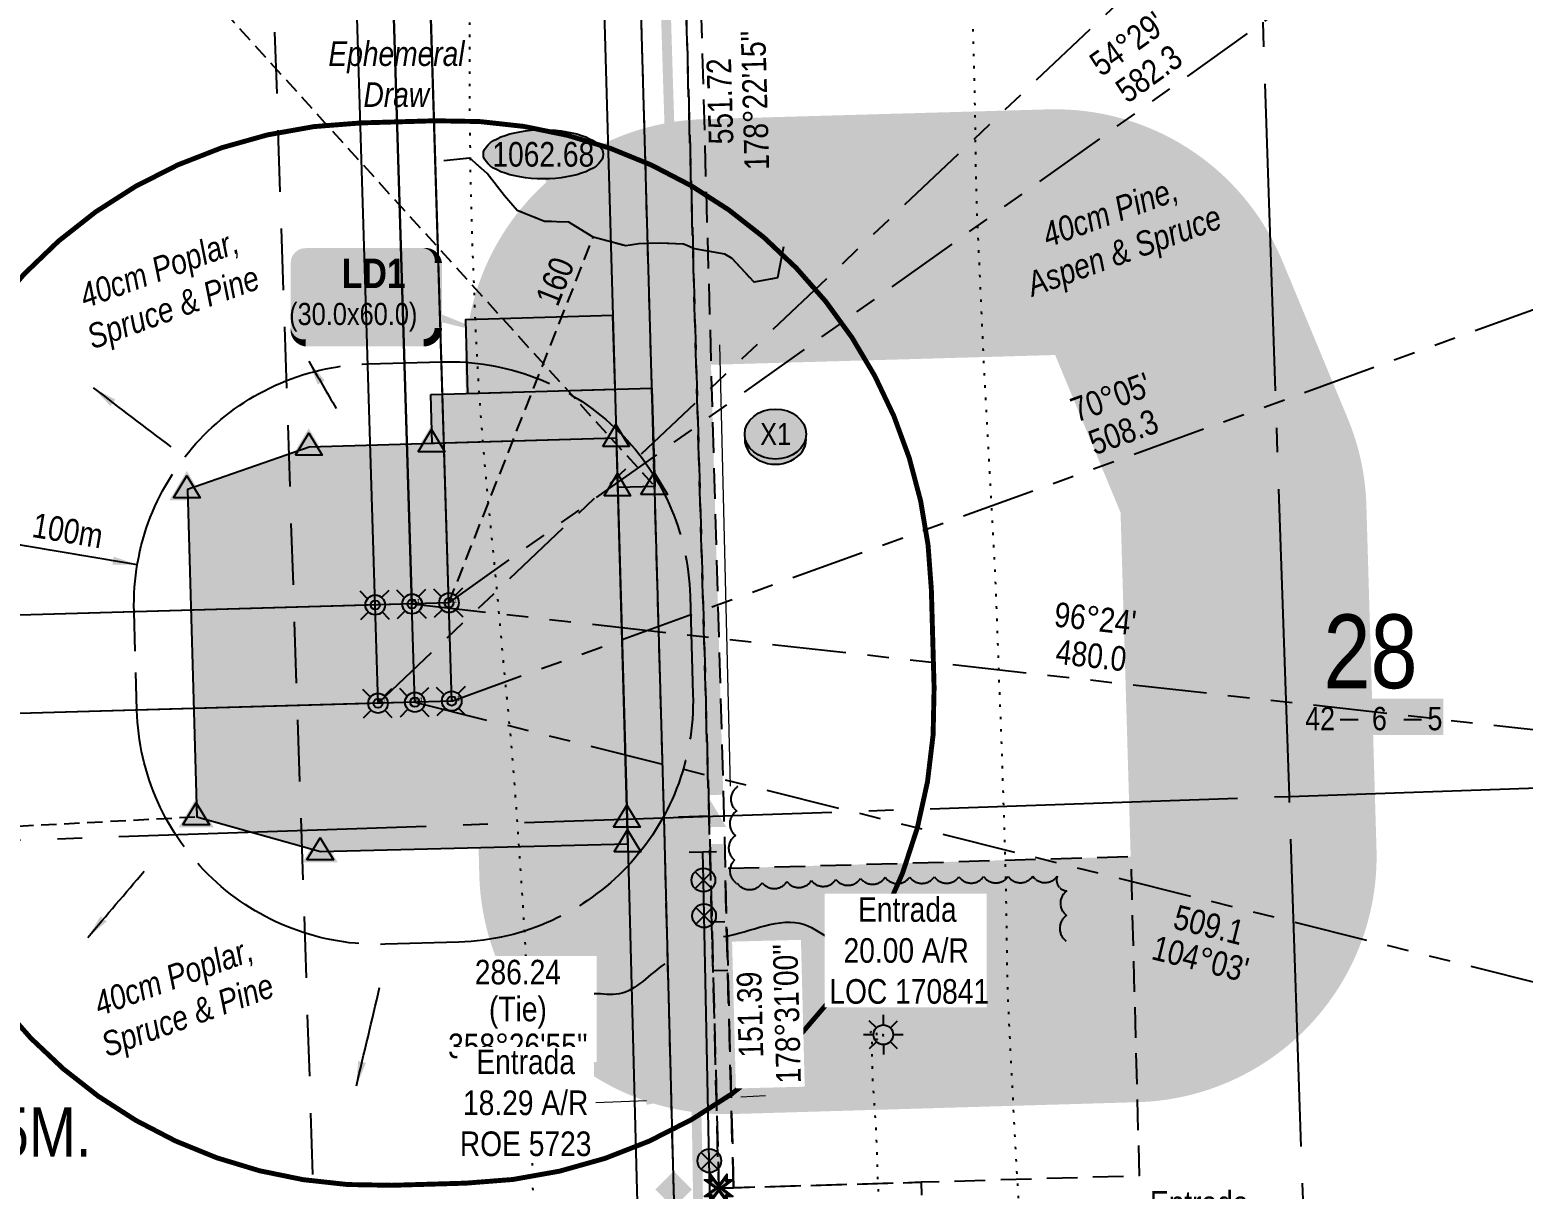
# Model space of a CAD drawing. Extents: x 634445 to 652632, y 5817173 to 5838663.
# Drawn here: x 647962 to 648569, y 5835072 to 5835544 of the extents above; entities that cross this region are included whole.
import ezdxf
from ezdxf.enums import TextEntityAlignment as Align

# ---------------------------------------------------------------- set-up
doc = ezdxf.new("R2010")
doc.units = 0
doc.header["$LTSCALE"] = 5
doc.header["$PDSIZE"] = 0.5
for name, pattern in [('0', [1, 1, 0]), ('foc-ACCESSROAD', [3.75, 2.5, -1.25]), ('foc-BUFFER', [16.75, 15, -1.75]), ('foc-DOT', [1, 0.2, -0.8]), ('foc-DRILLPATH', [14.75, 6, -1.75, 1.75, -1.75, 1.75, -1.75]), ('foc-FLOWLINE', [3.75, 2.5, -1.25]), ('foc-LSD', [8, 5, -3]), ('foc-QUARTERLINE', [33, 25, -3, 2, -3]), ('foc-TIELINE', [1.875, 1.25, -0.625]), ('foc-TOPO-ephemeral', [6.25, 3.125, -0.625, 0.625, -0.625, 0.625, -0.625]), ('POWERLINE5', [7.8, 2.4, -0.6, 0.6, -0.6, 0.6, -0.6, 2.4])]:
    doc.linetypes.add(name, pattern=pattern)
doc.layers.get('Defpoints').update_dxf_attribs({"color": 9})
for name, color, linetype in [('10', 1, 'Continuous'), ('9', 3, 'Continuous'), ('AS-DRILL', 8, 'foc-DOT'), ('AS-POWER', 104, 'foc-POWER'), ('AS-POWER-EXISTING', 72, 'POWERLINE5'), ('AS-POWER-EXISTING-ANC', 72, 'Continuous'), ('AS-ROADS', 254, 'Continuous'), ('AS-SYMBOL', 7, 'Continuous'), ('AS-UNDERLAY-H', 141, 'Continuous'), ('AUX-BUFFER', 7, 'foc-BUFFER'), ('C-RW', 13, 'Continuous'), ('C-SYMBOL', 7, 'Continuous'), ('F-AR', 190, 'foc-ACCESSROAD'), ('F-EZE', 190, 'foc-FLOWLINE'), ('F-WS', 190, 'foc-ACCESSROAD'), ('F-WS-S', 8, 'Continuous'), ('L-BD', 7, 'Continuous'), ('L-MON', 1, 'Continuous'), ('L-SECLBL', 7, 'Continuous'), ('L-SECQ', 8, 'foc-QUARTERLINE'), ('L-SECTION-LSD', 7, 'foc-LSD'), ('L-TIE', 7, 'foc-TIELINE'), ('P-BUFFER-H 30m', 51, 'Continuous'), ('P-CROSSINGS', 250, 'Continuous'), ('P-ELEVATION', 7, 'Continuous'), ('P-PDRILLPATH', 12, 'foc-DRILLPATH'), ('P-PROPOSED', 10, 'Continuous'), ('P-PROPOSED-H', 21, 'Continuous'), ('P-TEMP-BLOCKS', 250, 'Continuous'), ('P-TEMP-H', 41, 'Continuous'), ('P-TEMP_LOG DECK', 46, 'Continuous'), ('T-BUSH', 110, '0'), ('T-BUSH-T', 110, 'Continuous'), ('T-DRAW', 143, 'foc-TOPO-ephemeral'), ('T-SLOPE', 48, 'Continuous'), ('T-TIE', 201, 'foc-TIELINE'), ('T-WATER-T', 170, 'Continuous')]:
    doc.layers.add(name, color=color, linetype=linetype)
for name, color, linetype, lineweight in [('C-RW-T', 13, 'Continuous', 9), ('F-AR-T', 190, 'Continuous', 9), ('F-WS-T', 190, 'Continuous', 9), ('T-TIE-T', 201, 'Continuous', 18)]:
    doc.layers.add(name, color=color, linetype=linetype, lineweight=lineweight)
doc.layers.add('P-DRILL-OFFSET', color=7, linetype='Continuous', true_color=0xcccccc, plot=False)
doc.layers.add('Z-DRILL-POINT', color=7, linetype='Continuous', true_color=0x7575ff, plot=False)
doc.styles.add('175L', font='ARIALN.TTF', dxfattribs={"height": 20})
doc.styles.add('80', font='ARIALN.TTF', dxfattribs={"height": 10})
doc.styles.add('80CG', font='ARIALN.TTF', dxfattribs={"height": 10})
doc.styles.add('80L', font='ARIALN.TTF', dxfattribs={"height": 10})
doc.styles.add('80LS', font='ARIALNI.TTF', dxfattribs={"height": 10})
doc.styles.add('BOLD', font='ARIALNB.TTF')
doc.styles.add('Crossing', font='ARIALN.TTF', dxfattribs={"height": 10})
doc.styles.add('foc-LtypeFont', font='ARIALN.TTF', dxfattribs={"height": 7.35})
doc.styles.add('SIMPLEX', font='ARIALN.TTF')
doc.linetypes.add('foc-POWER', pattern='A,6,-1,["P",foc-LtypeFont,S=0.2,R=0,X=-0.625,Y=-0.75],-1.24,4', length=12.24)
doc.linetypes.add('foc-TOPO-flowdirection-NOLINE', pattern='A,0,[">",foc-LtypeFont,S=0.3,R=0,X=0,Y=-0.945],-20,[">",foc-LtypeFont,S=0.3,R=0,X=0,Y=-0.945],0', length=20)
doc.dimstyles.new('CG2011', dxfattribs={"dimscale": 5, "dimtxt": 9, "dimasz": 2, "dimexe": 0.2, "dimexo": 0.0625, "dimgap": 0.5, "dimtad": 0, "dimtih": 1, "dimtoh": 1, "dimzin": 0, "dimdsep": 46, "dimtxsty": '80CG', "dimcen": 0.1, "dimse1": 1, "dimse2": 1, "dimclrd": 256, "dimclrt": 256, "dimaunit": 1, "dimadec": 4, "dimazin": 0, "dimtfac": 0.06, "dimtofl": 0, "dimtmove": 0, "dimatfit": 1, "dimfxl": 0.2, "dimtolj": 1, "dimtzin": 0, "dimlwd": -1, "dimarcsym": 0})
doc.dimstyles.new('Compass 5 000', dxfattribs={"dimscale": 5, "dimtxt": 9, "dimasz": 2, "dimexe": 0.2, "dimexo": 0.0625, "dimgap": 0.5, "dimtad": 0, "dimtih": 1, "dimtoh": 1, "dimzin": 0, "dimdsep": 46, "dimtxsty": '80CG', "dimcen": 0.1, "dimse1": 1, "dimse2": 1, "dimclrd": 256, "dimclrt": 256, "dimaunit": 1, "dimadec": 4, "dimazin": 0, "dimtfac": 0.06, "dimtofl": 0, "dimtmove": 0, "dimatfit": 1, "dimfxl": 0.2, "dimtolj": 1, "dimtzin": 0, "dimlwd": -1, "dimarcsym": 0})

# ---------------------------------------------------------------- blocks, each defined once
blk = doc.blocks.new('POWERPOLE')
h = blk.add_hatch(color=255)
edge = h.paths.add_edge_path()
edge.add_arc((0, 0), 0.96, 0, 360)
at = {"linetype": 'Continuous'}
for p, q in [((0.68, -0.68), (-0.68, 0.68)), ((-0.68, -0.68), (0.68, 0.68))]:
    blk.add_line(p, q, dxfattribs=at)
blk.add_circle((0, 0), 0.96, dxfattribs=at)
blk = doc.blocks.new('*U418')
at = {"color": 210}
blk.add_line((1.1, 0.02), (-1.1, -0.02), dxfattribs=at)
at = {"layer": 'AS-SYMBOL', "color": 210, "flags": 128}
blk.add_lwpolyline([(0.05, -2.27), (0, 0)], dxfattribs=at)
blk = doc.blocks.new('L-SECLBL')
at = {"layer": '9', "color": 7}
for p, q in [((-5.08, -27.83), (-12.29, -27.83)), ((20.7, -27.83), (13.5, -27.83))]:
    blk.add_line(p, q, dxfattribs=at)
at = {"layer": '10', "color": 2, "style": 'SIMPLEX'}
blk.add_attdef('SEC', text='', height=30, dxfattribs=at).set_placement((0, 0), align=Align.MIDDLE)
at = {"layer": '10', "color": 5, "style": '80L'}
blk.add_attdef('TWP', text='', height=9.5, dxfattribs=at).set_placement((-14.43, -27.37), align=Align.MIDDLE_RIGHT)
blk.add_attdef('RGE', text='', height=9.5, dxfattribs=at).set_placement((3.62, -27.37), align=Align.MIDDLE_CENTER)
blk.add_attdef('MER', text='', height=9.5, dxfattribs=at).set_placement((23.17, -27.37), align=Align.MIDDLE_LEFT)
blk = doc.blocks.new('*D409')
at = {"layer": 'Defpoints', "color": 0, "transparency": 16777216}
for p in [(648222.38, 5835108.8), (648223.06, 5835093.07), (648241.5, 5835093.87)]:
    blk.add_point(p, dxfattribs=at)
at = {"layer": 'F-AR-T', "transparency": 16777216}
for p, q in [((648250.81, 5835110.03), (648260.8, 5835110.47)), ((648212.39, 5835108.37), (648191.86, 5835107.48))]:
    blk.add_line(p, q, dxfattribs=at)
for points in [[(648212.31, 5835110.03), (648212.46, 5835106.7), (648222.38, 5835108.8)], [(648250.73, 5835111.7), (648250.88, 5835108.37), (648240.81, 5835109.6)]]:
    blk.add_solid(points, dxfattribs=at)
at = {"layer": 'F-AR-T', "transparency": 16777216, "insert": (648163.32, 5835107.48), "char_height": 10, "attachment_point": 5, "style": '80CG', "bg_fill": 3, "box_fill_scale": 1.1, "bg_fill_color": 256, "bg_fill_true_color": 13158600, "bg_fill_transparency": 0}
blk.add_mtext('\\A1;Entrada\\P18.29 A/R\\PROE 5723', dxfattribs=at)
blk = doc.blocks.new('GAS')
h = blk.add_hatch(color=255)
h.dxf.hatch_style = 1
edge = h.paths.add_edge_path()
edge.add_arc((0, 0), 0.9, 0, 360)
for p, q in [((0, 0.81), (0, 1.62)), ((-0.81, 0), (-1.62, 0)), ((-0.57, 0.57), (-1.14, 1.14)), ((0.57, 0.57), (1.14, 1.14)), ((1.62, 0), (0.81, 0)), ((-0.57, -0.57), (-1.14, -1.14)), ((0, -0.81), (0, -1.62)), ((1.14, -1.14), (0.57, -0.57))]:
    blk.add_line(p, q)
blk.add_circle((0, 0), 0.8)
blk = doc.blocks.new('SMONA')
blk.add_hatch(color=255).paths.add_polyline_path([(0, -1.49), (1.49, 0), (0, 1.49), (-1.49, 0)])
blk = doc.blocks.new('SMONAA')
blk.add_blockref('SMONA', (0, 0))
blk = doc.blocks.new('SMONB')
at = {"color": 1}
blk.add_solid([(0, 1.2), (1.2, 0), (-1.2, 0), (0, -1.2)], dxfattribs=at)
blk = doc.blocks.new('SMONBB')
blk.add_blockref('SMONB', (0, 0))
blk = doc.blocks.new('SMONCC')
for name in ['SMONAA', 'SMONBB']:
    blk.add_blockref(name, (0, 0))
blk = doc.blocks.new('FDIBAR')
blk.add_blockref('SMONCC', (0, 0))
blk = doc.blocks.new('STRIA')
blk.add_hatch(color=255).paths.add_polyline_path([(-0.04, 1.52), (-1.47, -0.87), (1.39, -0.87)])
blk = doc.blocks.new('STRIAA')
blk.add_blockref('STRIA', (0, 0))
blk = doc.blocks.new('STRIB')
at = {"color": 1}
blk.add_solid([(-1.12, -0.67), (-0.04, 1.13), (1.04, -0.67)], dxfattribs=at)
blk = doc.blocks.new('STRIBB')
blk.add_blockref('STRIB', (0, 0))
blk = doc.blocks.new('STRICC')
for name in ['STRIAA', 'STRIBB']:
    blk.add_blockref(name, (0, 0))
blk = doc.blocks.new('fdspike')
blk.add_blockref('STRICC', (0, 0))
blk = doc.blocks.new('WC')
at = {"layer": 'L-MON'}
h = blk.add_hatch(color=255, dxfattribs=at)
h.dxf.hatch_style = 1
edge = h.paths.add_edge_path()
edge.add_arc((0, 0), 0.9, 0, 360)
at = {"layer": 'L-MON', "color": 240, "flags": 128}
for points in [[(-0.62, 0.5), (-1.23, 1.12)], [(0.52, 0.61), (1.13, 1.21)], [(-1.18, -1.18), (-0.56, -0.57)], [(1.16, -1.18), (0.56, -0.57)]]:
    blk.add_lwpolyline(points, dxfattribs=at)
at = {"layer": 'L-MON', "color": 240}
for radius in [0.8, 0.373]:
    blk.add_circle((0, 0), radius, dxfattribs=at)
blk = doc.blocks.new('TRIA')
blk.add_hatch(color=255).paths.add_polyline_path([(-0.04, 1.52), (-1.47, -0.87), (1.39, -0.87)])
blk = doc.blocks.new('TRIAA')
blk.add_blockref('TRIA', (0, 0))
blk = doc.blocks.new('TRIB')
at = {"color": 1}
blk.add_lwpolyline([(-1.12, -0.67), (-0.04, 1.13), (1.04, -0.67)], close=True, dxfattribs=at)
blk = doc.blocks.new('TRIBB')
blk.add_blockref('TRIB', (0, 0))
blk = doc.blocks.new('TRICC')
for name in ['TRIAA', 'TRIBB']:
    blk.add_blockref(name, (0, 0))
blk = doc.blocks.new('plspike')
blk.add_blockref('TRICC', (0, 0))
blk = doc.blocks.new('*U526')
at = {"layer": 'P-ELEVATION'}
h = blk.add_hatch(color=111, dxfattribs=at)
h.dxf.hatch_style = 1
edge = h.paths.add_edge_path()
edge.add_ellipse((0, 0), major_axis=(-24.38, 0), ratio=0.410256, start_angle=0, end_angle=360)
at = {"layer": 'P-ELEVATION', "color": 7, "flags": 128}
blk.add_lwpolyline([(0, 0, 12.5, 0, 0), (20.3, -33.68, 0, 0, 0)], format="xyseb", dxfattribs=at)
at = {"layer": 'P-ELEVATION', "color": 7}
blk.add_ellipse((0, 0), major_axis=(-24.38, 0), ratio=0.410256, dxfattribs=at)
at = {"layer": 'P-ELEVATION', "style": '80'}
blk.add_attdef('ELEVATION', text='', height=10, dxfattribs=at).set_placement((0, 0), align=Align.MIDDLE_CENTER)
blk = doc.blocks.new('TEMP')
h = blk.add_hatch(color=255)
h.dxf.hatch_style = 1
h.paths.add_polyline_path([(0, 0.25), (-0.67, 1.15), (-0.67, 0.67), (-1.15, 0.67), (-0.25, 0), (-1.15, -0.67), (-0.67, -0.67), (-0.67, -1.15), (0, -0.25), (0.67, -1.15), (0.67, -0.67), (1.15, -0.67), (0.25, 0), (1.15, 0.67), (0.67, 0.67), (0.67, 1.15)])
h.paths.add_polyline_path([(0.57, 0.85), (0.57, 0.57), (0.85, 0.57), (0.08, 0), (0.85, -0.57), (0.57, -0.57), (0.57, -0.85), (0, -0.08), (-0.57, -0.85), (-0.57, -0.57), (-0.85, -0.57), (-0.08, 0), (-0.85, 0.57), (-0.57, 0.57), (-0.57, 0.85), (0, 0.08)], flags=16)
h = blk.add_hatch(color=1)
h.dxf.hatch_style = 1
h.paths.add_polyline_path([(0, 0.08), (-0.57, 0.85), (-0.57, 0.57), (-0.85, 0.57), (-0.08, 0), (-0.85, -0.57), (-0.57, -0.57), (-0.57, -0.85), (0, -0.08), (0.57, -0.85), (0.57, -0.57), (0.85, -0.57), (0.08, 0), (0.85, 0.57), (0.57, 0.57), (0.57, 0.85)])
at = {"color": 1}
for p, q in [((-0.08, 0), (0.08, 0)), ((0, 0.08), (0, -0.08))]:
    blk.add_line(p, q, dxfattribs=at)
at = {"color": 255, "flags": 128}
blk.add_lwpolyline([(-0.25, 0), (-1.15, 0.67), (-0.67, 0.67), (-0.67, 1.15), (0, 0.25), (0.67, 1.15), (0.67, 0.67), (1.15, 0.67), (0.25, 0), (1.15, -0.67), (0.67, -0.67), (0.67, -1.15), (0, -0.25), (-0.67, -1.15), (-0.67, -0.67), (-1.15, -0.67)], close=True, dxfattribs=at)
at = {"color": 1, "flags": 128}
blk.add_lwpolyline([(-0.08, 0), (-0.85, 0.57), (-0.57, 0.57), (-0.57, 0.85), (0, 0.08), (0.57, 0.85), (0.57, 0.57), (0.85, 0.57), (0.08, 0), (0.85, -0.57), (0.57, -0.57), (0.57, -0.85), (0, -0.08), (-0.57, -0.85), (-0.57, -0.57), (-0.85, -0.57)], close=True, dxfattribs=at)
blk = doc.blocks.new('xing2')
h = blk.add_hatch(color=50)
h.dxf.hatch_style = 1
edge = h.paths.add_edge_path()
edge.add_ellipse((0, 0), major_axis=(-12.5, 0), ratio=0.816297, start_angle=0, end_angle=360)
h = blk.add_hatch(color=250)
h.dxf.hatch_style = 1
edge = h.paths.add_edge_path()
edge.add_ellipse((0, -2.05), major_axis=(-12.5, 0), ratio=0.816297, start_angle=0, end_angle=180)
edge.add_line((12.5, -2.05), (12.5, 0))
edge.add_ellipse((0, 0), major_axis=(-12.5, 0), ratio=0.816297, start_angle=0, end_angle=180, ccw=False)
edge.add_line((-12.5, 0), (-12.5, -2.05))
at = {"color": 250}
blk.add_ellipse((0, 0), major_axis=(-12.5, 0), ratio=0.816297, dxfattribs=at)
blk.add_ellipse((0, -2.05), major_axis=(-12.5, 0), ratio=0.816297, start_param=0, end_param=3.141593, dxfattribs=at)
at = {"color": 250, "style": 'Crossing'}
blk.add_attdef('CROSSING', text='', height=9, dxfattribs=at).set_placement((0.09, 0.02), align=Align.MIDDLE_CENTER)
at = {"color": 250, "style": 'Crossing', "flags": 1}
for tag, p in [('OWNER', (0.09, -12.49)), ('DESCRIPTION', (0.09, -25.77)), ('LOCATION', (0.09, -39.3)), ('DWG_REF', (0.09, -52.84))]:
    blk.add_attdef(tag, text='', height=9, dxfattribs=at).set_placement(p, align=Align.MIDDLE_CENTER)
blk = doc.blocks.new('*U587')
at = {"true_color": 0xff8aff}
h = blk.add_hatch(color=211, dxfattribs=at)
edge = h.paths.add_edge_path()
edge.add_line((-24, -20), (24, -20))
edge.add_arc((24, -14), 6, 270, 360)
edge.add_line((30, -14), (30, 12.5))
edge.add_arc((24, 12.5), 6, 0, 90)
edge.add_line((24, 18.5), (-24, 18.5))
edge.add_arc((-24, 12.5), 6, 90, 180)
edge.add_line((-30, 12.5), (-30, -14))
edge.add_arc((-24, -14), 6, 180, 270)
at = {"color": 250, "flags": 128}
blk.add_lwpolyline([(-24, -20, 3, 3, 0), (24, -20, 3, 3, 0.414214), (30, -14, 3, 3, 0), (30, 12.5, 3, 0, 0.414214), (24, 18.5, 0, 0, 0), (-24, 18.5, 0, 0, 0.414214), (-30, 12.5, 0, 0, 0), (-30, -14, 0, 3, 0.414214)], format="xyseb", close=True, dxfattribs=at)
at = {"flags": 128}
blk.add_lwpolyline([(51.97, -16.71, 0, 7.5, 0), (0, 0, 0, 0, 0)], format="xyseb", dxfattribs=at)
at = {"color": 250}
for tag, p, height, style in [('TEMP_AREA_W1_001', (-9.21, 2.24), 12, 'BOLD'), ('ENTER_TEXT_001', (-30.66, -12.78), 9, '80')]:
    blk.add_attdef(tag, p, '', height=height, dxfattribs=dict(at, style=style))

msp = doc.modelspace()

# ---------------------------------------------------------------- hatches: boundary and pattern name
at = {"layer": 'AS-UNDERLAY-H'}
h = msp.add_hatch(color=256, dxfattribs=at)
h.dxf.hatch_style = 1
h.paths.add_polyline_path([(648479.054, 5835271.973), (648536.444, 5835271.973), (648536.444, 5835257.19), (648479.054, 5835257.19)])
at = {"layer": 'P-BUFFER-H 30m'}
h = msp.add_hatch(color=256, dxfattribs=at)
h.dxf.hatch_style = 1
h.paths.add_polyline_path([(648470.93, 5835450.021, 0.3109867), (648375.75, 5835511.653), (648235.826, 5835507.682, 0.4142378), (648138.732, 5835404.908), (648143.947, 5835221.692), (648144.457, 5835200.482, 0.415749), (648247.329, 5835102.961), (648412.212, 5835107.796, 0.4142355), (648509.209, 5835210.662), (648505.096, 5835350.565, 0.0911904), (648497.513, 5835385.925)])
h.paths.add_polyline_path([(648378.586, 5835411.723), (648405.169, 5835347.627), (648409.282, 5835207.724), (648244.399, 5835202.889), (648244.158, 5835212.879), (648238.164, 5835212.745), (648237.893, 5835224.114), (648237.642, 5835232.701), (648243.639, 5835232.872), (648238.662, 5835407.752)], flags=16)
at = {"layer": 'P-PROPOSED-H'}
h = msp.add_hatch(color=256, dxfattribs=at)
h.dxf.hatch_style = 1
h.paths.add_polyline_path([(648124.712, 5835395.7), (648214.65, 5835398.25), (648215.787, 5835358.278), (648200.809, 5835357.854), (648200.243, 5835377.84), (648125.281, 5835375.714)])
h = msp.add_hatch(color=256, dxfattribs=at)
h.dxf.hatch_style = 1
h.paths.add_polyline_path([(648200.243, 5835377.84), (648075.346, 5835374.298), (648025.809, 5835356.973), (648029.602, 5835223.906), (648079.983, 5835209.72), (648204.915, 5835212.95)])
at = {"layer": 'P-TEMP-H'}
h = msp.add_hatch(color=256, dxfattribs=at)
h.dxf.hatch_style = 1
h.paths.add_polyline_path([(648198.808, 5835427.804), (648138.85, 5835426.104), (648139.702, 5835396.125), (648199.661, 5835397.825)])

# ---------------------------------------------------------------- linework, layer by layer
at = {"layer": 'AS-DRILL', "flags": 128}
for points in [[(648328.317, 5834319.193), (648329.67, 5834325.946), (648331.09, 5834333.213), (648332.565, 5834340.651), (648334.114, 5834348.252), (648335.698, 5834356.044), (648337.309, 5834363.946), (648339.017, 5834371.932), (648340.723, 5834379.977), (648342.394, 5834388.182), (648343.942, 5834396.503), (648345.377, 5834404.89), (648346.87, 5834413.39), (648348.547, 5834422.065), (648350.43, 5834430.856), (648352.52, 5834439.764), (648354.71, 5834448.704), (648356.946, 5834457.747), (648359.089, 5834466.876), (648361.139, 5834476.113), (648362.255, 5834481.199), (648363.177, 5834485.429), (648365.212, 5834494.825), (648367.198, 5834504.21), (648369.91, 5834517.658), (648373.343, 5834536.702), (648376.172, 5834555.856), (648378.261, 5834574.999), (648379.575, 5834594.288), (648380.127, 5834613.633), (648379.874, 5834632.795), (648379.148, 5834652.061), (648378.29, 5834671.384), (648377.277, 5834690.542), (648376.24, 5834709.83), (648375.473, 5834729.115), (648374.936, 5834748.428), (648374.478, 5834767.763), (648374.16, 5834787.102), (648373.971, 5834806.445), (648373.753, 5834825.788), (648373.515, 5834845.12), (648373.358, 5834864.424), (648373.071, 5834883.724), (648372.693, 5834903.051), (648372.547, 5834922.016), (648372.517, 5834940.753), (648372.001, 5834959.706), (648370.754, 5834978.637), (648369.113, 5834997.396), (648367.36, 5835016.221), (648365.828, 5835035.014), (648364.631, 5835053.646), (648363.487, 5835072.49), (648362.376, 5835091.255), (648361.423, 5835110.084), (648360.469, 5835128.954), (648359.534, 5835147.874), (648359.046, 5835166.848), (648358.81, 5835185.82), (648358.363, 5835204.435), (648357.818, 5835223.357), (648357.265, 5835242.169), (648356.578, 5835260.817), (648355.821, 5835279.782), (648355.172, 5835298.812), (648354.475, 5835317.779), (648353.512, 5835336.939), (648352.43, 5835355.744), (648351.412, 5835374.752), (648350.427, 5835393.651), (648349.42, 5835412.589), (648348.563, 5835431.552), (648347.727, 5835450.505), (648346.862, 5835469.398), (648346.365, 5835488.701), (648346.106, 5835508.053), (648345.718, 5835527.38), (648345.17, 5835546.722), (648344.412, 5835566.048), (648343.603, 5835585.412), (648343.005, 5835604.753), (648342.751, 5835623.934), (648342.714, 5835643.252), (648342.746, 5835662.582), (648342.848, 5835681.934), (648342.92, 5835701.265), (648342.932, 5835720.614), (648342.913, 5835739.983), (648342.865, 5835759.33), (648342.716, 5835778.675), (648342.393, 5835797.854), (648341.9, 5835817.018), (648341.301, 5835836.378), (648340.623, 5835855.707), (648340.066, 5835875.009), (648339.542, 5835894.221), (648338.884, 5835913.55), (648338.097, 5835932.825), (648337.201, 5835952.097), (648336.253, 5835971.407), (648335.366, 5835990.709), (648334.659, 5836010.017), (648334.081, 5836029.348), (648333.513, 5836048.67), (648332.974, 5836068.022), (648332.497, 5836087.327), (648331.978, 5836106.68), (648331.381, 5836126), (648331.195, 5836132.689)], [(648289.61, 5834317.875), (648289.532, 5834318.095), (648287.212, 5834324.297), (648284.749, 5834330.615), (648282.202, 5834337.051), (648279.61, 5834343.655), (648277.057, 5834350.29), (648274.5, 5834357.066), (648271.969, 5834363.952), (648269.361, 5834371.086), (648266.605, 5834378.476), (648263.816, 5834385.964), (648261.056, 5834393.484), (648258.261, 5834401.172), (648255.404, 5834408.939), (648252.434, 5834416.762), (648249.314, 5834424.621), (648246.072, 5834432.536), (648242.754, 5834440.639), (648239.402, 5834448.871), (648236, 5834457.121), (648232.504, 5834465.469), (648228.983, 5834473.996), (648225.554, 5834482.465), (648222.087, 5834491.194), (648218.609, 5834499.962), (648215.109, 5834508.8), (648213.461, 5834512.972), (648207.409, 5834528.065), (648207.16, 5834528.687), (648203.848, 5834536.941), (648200.283, 5834545.906), (648196.788, 5834554.894), (648193.471, 5834563.957), (648190.283, 5834573.065), (648189.899, 5834574.174), (648187.253, 5834582.227), (648184.512, 5834591.408), (648181.998, 5834600.726), (648179.692, 5834610.09), (648177.82, 5834618.687), (648177.644, 5834619.532), (648175.874, 5834629.042), (648174.444, 5834638.573), (648173.301, 5834648.163), (648172.405, 5834657.57), (648171.275, 5834674.003), (648171.13, 5834676.8), (648170.393, 5834695.737), (648170.058, 5834714.975), (648170.032, 5834718.786), (648169.782, 5834734.266), (648169.466, 5834753.525), (648169.338, 5834764.636), (648169.257, 5834772.548), (648168.984, 5834791.738), (648168.62, 5834809.946), (648168.601, 5834810.575), (648168.064, 5834829.528), (648167.689, 5834848.435), (648167.679, 5834855.008), (648167.805, 5834867.327), (648168.103, 5834886.135), (648168.3, 5834899.717), (648168.378, 5834905.052), (648168.471, 5834924.024), (648168.389, 5834942.84), (648168.284, 5834955.493), (648168.169, 5834961.562), (648167.683, 5834980.516), (648167.222, 5834999.271), (648167.187, 5835001.42), (648166.911, 5835018.06), (648166.763, 5835036.394), (648166.764, 5835037.024), (648166.578, 5835055.637), (648166.341, 5835069.686), (648166.27, 5835074.316), (648165.945, 5835093.215), (648165.676, 5835104.352), (648165.479, 5835112.13), (648165.068, 5835130.926), (648164.886, 5835138.214), (648164.431, 5835149.895), (648163.423, 5835168.533), (648163.141, 5835173.207), (648162.29, 5835187.368), (648161.054, 5835205.979), (648160.914, 5835207.935), (648159.742, 5835224.767), (648159.083, 5835234.242), (648158.433, 5835242.806), (648157.562, 5835253.334), (648155.775, 5835271.969), (648155.205, 5835277.544), (648153.926, 5835290.981), (648153.136, 5835299.851), (648152.252, 5835309.829), (648150.494, 5835328.484), (648149.886, 5835334.648), (648149.596, 5835337.591), (648147.691, 5835356.802), (648147.604, 5835357.69), (648145.965, 5835376.068), (648144.777, 5835392.09), (648144.56, 5835395.285), (648143.443, 5835414.219), (648142.873, 5835426.398), (648142.598, 5835433.463), (648141.994, 5835450.022), (648141.881, 5835452.76), (648141.254, 5835472.04), (648140.986, 5835484.457), (648140.888, 5835491.307), (648140.667, 5835510.429), (648140.61, 5835518.541), (648140.59, 5835529.726), (648140.581, 5835542.172), (648140.562, 5835549.064), (648140.404, 5835568.378), (648140.313, 5835575.979), (648140.171, 5835587.57), (648140.006, 5835599.561), (648139.884, 5835606.86), (648139.503, 5835625.948), (648139.339, 5835633.666), (648139.099, 5835645.154), (648138.454, 5835664.373), (648138.293, 5835668.02), (648137.67, 5835683.568), (648137.412, 5835691.074), (648137.015, 5835702.797), (648136.388, 5835722.097), (648136.264, 5835725.835), (648135.776, 5835741.217), (648135.251, 5835760.14), (648135.243, 5835760.41), (648134.786, 5835779.695), (648134.349, 5835794.058), (648134.159, 5835798.995), (648133.321, 5835818.298), (648132.825, 5835829.018), (648132.435, 5835837.58), (648131.738, 5835856.858), (648131.301, 5835874.513), (648131.261, 5835876.163), (648130.754, 5835895.466), (648130.149, 5835914.687), (648129.995, 5835919.104), (648129.523, 5835933.946), (648128.849, 5835953.135), (648128.354, 5835964.485), (648127.981, 5835972.477), (648126.924, 5835991.764), (648125.717, 5836010.716), (648125.696, 5836011.076), (648124.759, 5836030.376), (648123.971, 5836049.701), (648123.694, 5836056.486), (648123.504, 5836068.996), (648123.548, 5836088.256), (648123.771, 5836101.959), (648123.946, 5836107.387), (648124.614, 5836125.943)], [(648308.806, 5835134.572), (648308.814, 5835134.622), (648308.772, 5835134.701), (648308.718, 5835134.809), (648308.704, 5835134.969), (648308.696, 5835135.229), (648308.775, 5835135.591), (648308.871, 5835136.034), (648308.931, 5835136.366), (648308.88, 5835136.415), (648308.649, 5835136.438), (648308.358, 5835136.469), (648307.906, 5835136.515), (648307.225, 5835136.535), (648306.478, 5835136.422), (648306.161, 5835136.322), (648306.044, 5835136.218), (648305.998, 5835136.097), (648305.923, 5835135.945), (648305.884, 5835135.573), (648305.91, 5835135.044), (648305.866, 5835134.522), (648305.691, 5835134.337), (648305.276, 5835134.524), (648304.864, 5835134.572), (648304.568, 5835134.433), (648304.312, 5835134.285), (648304.361, 5835133.996), (648304.712, 5835133.647), (648305.128, 5835133.449), (648305.52, 5835133.401), (648305.891, 5835133.363), (648306.105, 5835133.239), (648306.35, 5835133.397), (648306.508, 5835133.802), (648306.333, 5835134.296), (648306.114, 5835134.59), (648305.885, 5835134.543), (648305.503, 5835134.621), (648305.035, 5835134.857), (648304.532, 5835135.282), (648304.262, 5835135.614), (648303.914, 5835135.864), (648303.679, 5835136.016), (648303.605, 5835136.154), (648303.618, 5835136.375), (648303.654, 5835136.526), (648303.692, 5835136.577), (648303.743, 5835136.569), (648303.881, 5835136.293), (648304.015, 5835135.526), (648304.082, 5835134.308), (648304.111, 5835132.688), (648304.091, 5835130.717), (648304.082, 5835128.365), (648304.11, 5835125.825), (648304.132, 5835123.104), (648304.194, 5835120.095), (648304.339, 5835116.658), (648304.573, 5835112.913), (648304.869, 5835108.76), (648305.175, 5835104.287), (648305.504, 5835099.385), (648305.819, 5835093.972), (648306.035, 5835088.186), (648306.192, 5835082.048), (648306.436, 5835075.672), (648306.815, 5835068.811), (648307.3, 5835061.732), (648307.868, 5835054.256), (648308.473, 5835046.551), (648309.055, 5835038.585), (648309.496, 5835030.345), (648309.687, 5835021.766), (648309.775, 5835013.275), (648309.827, 5835004.663), (648309.634, 5834996.223), (648308.996, 5834987.6), (648307.941, 5834979.524), (648306.326, 5834971.101), (648304.399, 5834962.768), (648302.308, 5834954.221), (648299.989, 5834945.916), (648297.194, 5834937.497), (648293.952, 5834929.305), (648290.135, 5834921.255), (648285.91, 5834913.453), (648281.404, 5834905.713), (648276.503, 5834898.11), (648271.182, 5834890.825), (648265.558, 5834883.941), (648259.706, 5834877.359), (648253.399, 5834870.925), (648246.93, 5834864.855), (648240.236, 5834858.979), (648233.243, 5834853.363), (648225.867, 5834847.867), (648218.243, 5834842.632), (648210.408, 5834837.752), (648202.352, 5834833.205), (648194.037, 5834828.99), (648185.511, 5834825.109), (648176.796, 5834821.512), (648168.043, 5834818.204), (648159.062, 5834815.13), (648149.858, 5834812.479), (648140.376, 5834810.449), (648130.962, 5834809.122), (648125.872, 5834808.697), (648116.013, 5834808.197), (648106.746, 5834807.965), (648087.628, 5834807.584), (648068.605, 5834807.085), (648049.425, 5834806.451), (648030.289, 5834805.699), (648011.273, 5834804.96), (647992.251, 5834804.081), (647973.336, 5834803.306), (647954.048, 5834802.939), (647934.938, 5834802.958), (647915.719, 5834802.973), (647896.481, 5834802.628), (647877.512, 5834801.98), (647858.331, 5834801.387), (647839.152, 5834801.053), (647819.952, 5834801.089), (647800.764, 5834801.386), (647781.733, 5834801.807), (647762.658, 5834802.007), (647743.525, 5834802.126), (647724.207, 5834802.438), (647705.005, 5834802.534), (647685.818, 5834802.461), (647666.748, 5834802.521), (647647.385, 5834802.632), (647628.021, 5834802.483), (647608.939, 5834802.252), (647589.934, 5834802.134), (647570.592, 5834801.906), (647563.234, 5834801.666)]]:
    msp.add_lwpolyline(points, dxfattribs=at)
at = {"layer": 'AS-POWER', "flags": 128}
msp.add_lwpolyline([(648258.858, 5834417.444), (648254.022, 5834518.241), (648250.666, 5834618.172), (648248.22, 5834705.134), (648245.647, 5834803.747), (648242.787, 5834903.864), (648239.769, 5835002.659), (648237.965, 5835083.971), (648235.839, 5835183.633), (648235.553, 5835198.147)], dxfattribs=at)
at = {"layer": 'AS-ROADS', "const_width": 3.999, "flags": 128}
msp.add_lwpolyline([(648127.477, 5835864.96), (648167.714, 5835865.849), (648186.499, 5835865.672), (648196.834, 5835863.345), (648209.178, 5835851.738), (648210.357, 5835847.268), (648211.245, 5835838.074), (648212.717, 5835809.259), (648213.404, 5835786.953), (648214.664, 5835736.691), (648218.721, 5835604.809), (648221.286, 5835519.814), (648224.408, 5835425.994), (648228.005, 5835284.521), (648231.077, 5835176.422), (648233.005, 5835092.579), (648234.324, 5835010.833)], dxfattribs=at)
at = {"layer": 'AUX-BUFFER', "color": 251, "linetype": 'foc-BUFFER', "const_width": 2, "flags": 128}
msp.add_lwpolyline([(648096.49, 5835506.147), (648126.469, 5835507.015, -0.414481), (648328.243, 5835316.421), (648329.364, 5835276.442, -0.4139043), (648138.973, 5835074.853), (648109.004, 5835073.981, -0.4144505), (647907.202, 5835264.525), (647906.071, 5835304.508, -0.4140185)], format="xyb", close=True, dxfattribs=at)
at = {"layer": 'AUX-BUFFER', "color": 251, "linetype": 'foc-BUFFER', "flags": 128}
msp.add_lwpolyline([(648099.328, 5835408.101), (648129.307, 5835408.969, -0.414481), (648230.195, 5835313.672), (648231.316, 5835273.693, -0.4139043), (648136.12, 5835172.898), (648106.151, 5835172.026, -0.4144505), (648005.25, 5835267.298), (648004.119, 5835307.281, -0.4140185)], format="xyb", close=True, dxfattribs=at)
at = {"layer": 'C-RW', "flags": 128}
msp.add_lwpolyline([(648154.778, 5836126.928), (648102.273, 5836051.981), (648161.897, 5835871.381), (648164.913, 5835765.524), (648189.837, 5835741.997), (648204.594, 5835222.983), (648208.508, 5835071.866), (648211.433, 5834971.495), (648233.74, 5834420.904), (648248.727, 5834421.424), (648248.727, 5834421.424), (648226.42, 5834972.019), (648223.498, 5835072.279), (648219.584, 5835223.39), (648204.45, 5835755.699), (648184.663, 5835774.376), (648181.8, 5835874.873), (648124.404, 5836048.724), (648179.762, 5836127.744)], dxfattribs=at)
at = {"layer": 'C-RW-T', "color": 6}
msp.add_line((648246.573, 5835236.359), (648242.319, 5835415.852), dxfattribs=at)
at = {"layer": 'F-AR', "flags": 128}
msp.add_lwpolyline([(648237.893, 5835224.13), (648219.581, 5835223.499), (648203.92, 5835774.867), (648222.218, 5835775.444), (648237.893, 5835224.13)], close=True, dxfattribs=at)
at = {"layer": 'F-EZE', "flags": 128}
msp.add_lwpolyline([(648247.816, 5835072.973), (648241.818, 5835072.798), (648237.893, 5835224.114), (648222.223, 5835775.444), (648228.216, 5835775.615), (648243.883, 5835224.317), (648244.418, 5835202.89), (648247.816, 5835072.973)], close=True, dxfattribs=at)
at = {"layer": 'F-WS', "flags": 128}
for points in [[(648241.818, 5835072.798), (648247.816, 5835072.973), (648324.073, 5835075.195), (648326.995, 5834974.935), (648226.458, 5834972.005), (648223.536, 5835072.265), (648219.58, 5835223.499), (648237.893, 5835224.13), (648241.818, 5835072.798)], [(648247.816, 5835072.973), (648244.399, 5835202.889), (648409.282, 5835207.724), (648412.746, 5835077.779), (648324.073, 5835075.195), (648247.816, 5835072.973)], [(648245.505, 5835161.344), (648239.507, 5835161.187), (648238.984, 5835181.18), (648244.982, 5835181.337), (648245.505, 5835161.344)]]:
    msp.add_lwpolyline(points, close=True, dxfattribs=at)
at = {"layer": 'L-SECLBL', "flags": 128}
msp.add_lwpolyline([(648473.794, 5835232.198, 0, 5, 0), (648484.901, 5835252.677, 0, 0, 0)], format="xyseb", dxfattribs=at)
at = {"layer": 'L-SECQ'}
for p, q in [((648473.792, 5835232.254), (648446.421, 5836036.161)), ((648473.794, 5835232.198), (649275.239, 5835259.739)), ((647668.193, 5835204.51), (648473.794, 5835232.198)), ((648501.1, 5834430.185), (648473.792, 5835232.254))]:
    msp.add_line(p, q, dxfattribs=at)
at = {"layer": 'L-SECTION-LSD'}
msp.add_line((648045.33, 5836022.84), (648098.717, 5834416.216), dxfattribs=at)
at = {"layer": 'L-TIE'}
for p, q in [((647625.199, 5836009.924), (648215.787, 5835358.278)), ((647648.086, 5835203.824), (648029.602, 5835223.906))]:
    msp.add_line(p, q, dxfattribs=at)
at = {"layer": 'P-DRILL-OFFSET', "color": 4}
for p, q in [((648103.298, 5835270.072), (648080.228, 5836023.851)), ((648118.287, 5835270.494), (648095.216, 5836024.309)), ((648117.148, 5835310.462), (648095.3, 5836024.312)), ((648133.267, 5835270.944), (648110.196, 5836024.768)), ((648132.146, 5835310.923), (648110.298, 5836024.771)), ((648132.146, 5835310.923), (647665.549, 5835297.675)), ((648117.148, 5835310.462), (647665.55, 5835297.64)), ((648133.267, 5835270.944), (647666.685, 5835257.696)), ((648118.287, 5835270.494), (647666.685, 5835257.672)), ((648103.298, 5835270.072), (647666.685, 5835257.675))]:
    msp.add_line(p, q, dxfattribs=at)
at = {"layer": 'P-PDRILLPATH'}
for points in [[(648103.298, 5835270.072), (648591, 5835732), (652352, 5835867)], [(648132.146, 5835310.923), (648606, 5835649), (652370, 5835779)], [(648133.267, 5835270.944), (648611, 5835444), (652346, 5835582)], [(648117.148, 5835310.462), (648594, 5835257), (652370, 5835377)], [(648118.287, 5835270.494), (648612, 5835147), (652363, 5835262)]]:
    msp.add_lwpolyline(points, dxfattribs=at)
at = {"layer": 'P-PROPOSED', "flags": 128}
for points in [[(648124.712, 5835395.7), (648214.65, 5835398.25), (648215.787, 5835358.278), (648200.809, 5835357.854), (648200.243, 5835377.84), (648125.281, 5835375.714)], [(648200.243, 5835377.84), (648075.346, 5835374.298), (648025.809, 5835356.973), (648029.602, 5835223.906), (648079.983, 5835209.72), (648204.915, 5835212.95)]]:
    msp.add_lwpolyline(points, close=True, dxfattribs=at)
at = {"layer": 'P-TEMP_LOG DECK'}
msp.add_lwpolyline([(648198.808, 5835427.804), (648138.85, 5835426.104), (648139.702, 5835396.125), (648199.661, 5835397.825)], close=True, dxfattribs=at)
at = {"layer": 'T-BUSH', "flags": 128}
msp.add_lwpolyline([(648249.57, 5835236.224, 0.5205671), (648249.12, 5835226.234, 0.5205671), (648248.669, 5835216.244, 0.5205671), (648248.219, 5835206.254, 0.5205671), (648249.518, 5835196.633, 0.5205671), (648259.508, 5835197.073, 0.5205671), (648269.498, 5835197.513, 0.5205671), (648279.488, 5835197.953, 0.5205671), (648289.479, 5835198.393, 0.5205671), (648299.469, 5835198.833, 0.5205671), (648309.459, 5835199.273, 0.5205671), (648319.458, 5835199.378, 0.5205671), (648329.458, 5835199.441, 0.5205671), (648339.458, 5835199.505, 0.5205671), (648349.458, 5835199.569, 0.5205671), (648359.457, 5835199.633, 0.5205671), (648369.457, 5835199.697, 0.5205671), (648379.457, 5835199.761, 0.5205671), (648383.357, 5835193.774, 0.5205671), (648383.212, 5835183.775, 0.5205671), (648383.062, 5835173.363, 0.5205671)], format="xyb", dxfattribs=at)
at = {"layer": 'T-DRAW', "flags": 128}
msp.add_lwpolyline([(648268.079, 5835455.69), (648265.765, 5835443.132), (648256.227, 5835441.318), (648247.258, 5835451.043), (648244.246, 5835452.691), (648232, 5835454.914), (648227.917, 5835456.65), (648227.544, 5835456.785), (648217.565, 5835457.207), (648217.564, 5835457.221), (648209.3, 5835456.967), (648204.036, 5835456.118), (648190.795, 5835459.681), (648180.865, 5835465.817), (648170.962, 5835466.043), (648159.925, 5835470.507), (648154.745, 5835476.48), (648147.613, 5835485.576), (648140.638, 5835491.818), (648130.089, 5835490.711)], dxfattribs=at)
msp.add_lwpolyline([(648268.079, 5835455.69), (648265.765, 5835443.132), (648256.227, 5835441.318), (648247.258, 5835451.043), (648244.246, 5835452.691), (648232, 5835454.914), (648227.917, 5835456.65), (648227.544, 5835456.785), (648217.565, 5835457.207), (648217.564, 5835457.221), (648209.3, 5835456.967), (648204.036, 5835456.118), (648190.795, 5835459.681), (648180.865, 5835465.817), (648170.962, 5835466.043), (648159.925, 5835470.507), (648154.745, 5835476.48), (648147.613, 5835485.576), (648140.638, 5835491.818), (648130.089, 5835490.711)], dxfattribs=at)
at = {"layer": 'T-DRAW', "linetype": 'foc-TOPO-flowdirection-NOLINE', "flags": 128}
for points in [[(648268.079, 5835455.69), (648265.765, 5835443.132), (648256.227, 5835441.318), (648247.258, 5835451.043), (648244.246, 5835452.691), (648232, 5835454.914), (648227.917, 5835456.65), (648227.544, 5835456.785), (648217.565, 5835457.207), (648217.564, 5835457.221), (648209.3, 5835456.967), (648204.036, 5835456.118), (648190.757, 5835459.695), (648180.865, 5835465.817), (648170.925, 5835466.057), (648159.925, 5835470.507), (648154.745, 5835476.48), (648147.613, 5835485.576), (648140.638, 5835491.818), (648130.089, 5835490.711)], [(648268.079, 5835455.69), (648265.765, 5835443.132), (648256.227, 5835441.318), (648247.258, 5835451.043), (648244.246, 5835452.691), (648232, 5835454.914), (648227.917, 5835456.65), (648227.544, 5835456.785), (648217.565, 5835457.207), (648217.564, 5835457.221), (648209.3, 5835456.967), (648204.036, 5835456.118), (648190.795, 5835459.681), (648180.865, 5835465.817), (648170.925, 5835466.057), (648159.925, 5835470.507), (648154.745, 5835476.48), (648147.613, 5835485.576), (648140.638, 5835491.818), (648130.089, 5835490.711)]]:
    msp.add_lwpolyline(points, dxfattribs=at)
at = {"layer": 'T-TIE'}
msp.add_line((648132.146, 5835310.923), (648190.795, 5835459.681), dxfattribs=at)

# ---------------------------------------------------------------- block references
at = {"layer": 'AS-POWER-EXISTING', "xscale": 5.000000000000036, "yscale": 5.000000000000036, "zscale": 5.000000000000036}
for p in [(648235.591, 5835198.133), (648235.877, 5835183.619), (648238.003, 5835083.957)]:
    msp.add_blockref('POWERPOLE', p, dxfattribs=at)
at = {"layer": 'AS-POWER-EXISTING-ANC', "xscale": 5.000000000000036, "yscale": 5.000000000000036, "zscale": 5.000000000000036}
msp.add_blockref('*U418', (648235.356, 5835209.491), dxfattribs=at)
at = {"layer": 'F-WS-S', "xscale": 4.998535000000007, "yscale": 4.998535000000007, "zscale": 4.998535000000007}
msp.add_blockref('GAS', (648308.729, 5835135.231), dxfattribs=at)
at = {"layer": 'L-MON', "color": 5, "xscale": 4.998526600000009, "yscale": 4.998526600000009, "zscale": 4.998526600000009}
for p in [(648125.281, 5835375.714), (648200.809, 5835357.854), (648215.787, 5835358.278)]:
    msp.add_blockref('plspike', p, dxfattribs=at)
at = {"layer": 'L-MON', "color": 2, "xscale": 4.998526600000009, "yscale": 4.998526600000009, "zscale": 4.998526600000009}
for p in [(648200.243, 5835377.84), (648075.346, 5835374.298), (648025.809, 5835356.973), (648029.602, 5835223.906), (648204.632, 5835222.947), (648204.915, 5835212.95), (648079.983, 5835209.72)]:
    msp.add_blockref('plspike', p, dxfattribs=at)
at = {"layer": 'L-MON', "xscale": 5.000000000000036, "yscale": 5.000000000000036, "zscale": 5.000000000000036}
for p in [(648102.167, 5835310.055), (648117.148, 5835310.462), (648132.146, 5835310.923), (648103.298, 5835270.072), (648118.287, 5835270.494), (648133.267, 5835270.944)]:
    msp.add_blockref('WC', p, dxfattribs=at)
at = {"layer": 'L-MON', "color": 6, "xscale": 5.000000000000036, "yscale": 5.000000000000036, "zscale": 5.000000000000036}
msp.add_blockref('fdspike', (648237.893, 5835224.114), dxfattribs=at)
at = {"layer": 'L-SECLBL', "color": 6}
msp.add_blockref('L-SECLBL', (648506.777, 5835291.206), dxfattribs=at).add_auto_attribs({'SEC': '28', 'TWP': '42', 'RGE': '6', 'MER': '5'})
at = {"layer": 'P-CROSSINGS', "color": 6}
msp.add_blockref('xing2', (648264.854, 5835379.562), dxfattribs=at).add_auto_attribs({'CROSSING': 'X1'})
at = {"layer": 'P-ELEVATION'}
msp.add_blockref('*U526', (648170.494, 5835493.365), dxfattribs=at).add_auto_attribs({'ELEVATION': '1062.68'})
at = {"layer": 'P-TEMP-BLOCKS', "xscale": 0.99970532, "yscale": 0.99970532, "zscale": 0.99970532}
msp.add_blockref('*U587', (648097.815, 5835436.701), dxfattribs=at).add_auto_attribs({'TEMP_AREA_W1_001': 'LD1', 'ENTER_TEXT_001': '(30.0x60.0)'})

# ---------------------------------------------------------------- texts
at = {"layer": 'AUX-BUFFER', "insert": (647963.887, 5835347.642), "char_height": 10, "attachment_point": 1, "rotation": 350.401999, "style": '80L'}
msp.add_mtext_dynamic_manual_height_columns('100m', width=6.84489, gutter_width=44.987, heights=[0], dxfattribs=at)
at = {"layer": 'C-SYMBOL', "color": 3, "style": '175L'}
msp.add_text('S.W.1/4 Sec. 28-42-6-W.5M.', height=20, dxfattribs=at).set_placement((647840.395, 5835079.645), align=Align.BOTTOM_CENTER)
at = {"layer": 'L-BD', "color": 5, "style": '80L'}
for s, rotation, p in [("54°29'", 35.5065, (648407.978, 5835538.42)), ('582.3', 35.5065, (648416.687, 5835526.213)), ("70°05'", 19.9127, (648401.197, 5835394.582)), ('508.3', 19.9127, (648406.304, 5835380.483))]:
    msp.add_text(s, height=9.9971, rotation=rotation, dxfattribs=at).set_placement(p, align=Align.MIDDLE)
at = {"layer": 'L-BD', "color": 4, "style": '80L'}
for s, height, p in [("178°22'15''", 9.99705, (648256.528, 5835515.337)), ('551.72', 9.9971, (648242.288, 5835514.932))]:
    msp.add_text(s, height=height, rotation=91.6286, dxfattribs=at).set_placement(p, align=Align.MIDDLE)
at = {"layer": 'L-BD', "style": '80L'}
for s, rotation, p in [("96°24'", 353.60302, (648394.903, 5835304.471)), ('480.0', 353.60302, (648393.232, 5835289.569)), ('509.1', 345.9566, (648441.105, 5835179.957)), ("104°03'", 345.9566, (648437.648, 5835166.137))]:
    msp.add_text(s, height=9.9971, rotation=rotation, dxfattribs=at).set_placement(p, align=Align.MIDDLE)
at = {"layer": 'T-BUSH-T', "char_height": 9.99423, "width": 82.55575, "attachment_point": 2, "rotation": 20, "style": '80LS'}
for s, insert in [('40cm Pine, Aspen & Spruce', (648399.16, 5835474.594)), ('40cm Poplar, Spruce & Pine', (648012.561, 5835451.552)), ('40cm Poplar, Spruce & Pine', (648018.445, 5835163.599))]:
    msp.add_mtext(s, dxfattribs=dict(at, insert=insert))
at = {"layer": 'T-TIE-T', "style": '80L'}
msp.add_text('160', height=9.9971, rotation=68.482859, dxfattribs=at).set_placement((648175.2, 5835441.718), align=Align.MIDDLE)
at = {"layer": 'T-WATER-T', "insert": (648081.866, 5835539.309), "char_height": 9.99424, "attachment_point": 1, "style": '80L'}
msp.add_mtext_dynamic_manual_height_columns('\\pi1.26327,t131.18836;{\\fArial Narrow|b0|i1|c0|p34;Ephemeral \\P\\pi15.52176,t145.44685;Draw}', width=57.82208, gutter_width=49.985, heights=[0], dxfattribs=at)
at = {"layer": 'Z-DRILL-POINT', "color": 30, "style": '80L'}
for s, p in [('B1', (648117.148, 5835310.462)), ('D1', (648132.146, 5835310.923)), ('E1', (648103.298, 5835270.072)), ('A1', (648118.287, 5835270.494)), ('C1', (648133.267, 5835270.944))]:
    msp.add_text(s, height=1.9994, dxfattribs=at).set_placement(p)

# ---------------------------------------------------------------- leaders
at = {"layer": 'AUX-BUFFER', "path_type": 1}
msp.add_leader([(648005.453, 5835326.409), (647954.007, 5835335.109)], dimstyle='CG2011', override={"dimasz": 2, "dimgap": 0.5, "dimtad": 0}, dxfattribs=at)
at = {"layer": 'T-SLOPE', "path_type": 1}
for points in [[(648075.157, 5835409.187), (648086.259, 5835390.023)], [(647987.558, 5835398.318), (648019.084, 5835374.417)], [(647985.283, 5835174.751), (648008.254, 5835201.808)], [(648094.52, 5835114.41), (648103.94, 5835154.419)]]:
    msp.add_leader(points, dimstyle='Compass 5 000', override={"dimgap": 0.5, "dimtad": 0}, dxfattribs=at)

# ---------------------------------------------------------------- next in the draw order: texts
at = {"layer": 'F-WS-T', "insert": (648400.122, 5835071.709), "char_height": 9.99707, "attachment_point": 1, "style": '175L', "bg_fill": 2}
msp.add_mtext_dynamic_manual_height_columns('\\pi16.95152;Entrada\\P\\pi0.2545;6-28 (Surface)\\P\\pi4.49269;MSL 170745', width=72.60247, gutter_width=99.971, heights=[0], dxfattribs=at)
at = {"layer": 'L-BD', "insert": (648249.51, 5835143.282), "char_height": 9.99705, "width": 56.7568, "attachment_point": 2, "rotation": 91.468889, "line_spacing_factor": 0.9, "style": '80L', "bg_fill": 3, "box_fill_scale": 1.15, "bg_fill_color": 256, "bg_fill_true_color": 256, "bg_fill_transparency": 0}
msp.add_mtext("151.39 178°31'00''", dxfattribs=at)
at = {"layer": 'L-BD', "insert": (648160.163, 5835165.698), "char_height": 9.99705, "width": 61.15292, "attachment_point": 2, "line_spacing_factor": 0.9, "style": '80L', "bg_fill": 3, "box_fill_scale": 1.15, "bg_fill_color": 256, "bg_fill_true_color": 256, "bg_fill_transparency": 0}
msp.add_mtext("286.24 (Tie) 358°26'55''", dxfattribs=at)

# ---------------------------------------------------------------- next in the draw order: dimensions: what is measured, and where the dimension line sits
at = {"layer": 'F-AR-T'}
dim = msp.add_linear_dim(base=(648222.377, 5835108.802), p1=(648241.496, 5835093.872), p2=(648223.058, 5835093.074), angle=182.479889, text='Entrada\\P18.29 A/R\\PROE 5723', dimstyle='Compass 5 000', override={"dimtfill": 1}, dxfattribs=at)
dim.commit()
dim.dimension.update_dxf_attribs({"geometry": '*D409', "text_midpoint": (648163.322, 5835107.48), "dimtype": 161})

# ---------------------------------------------------------------- next in the draw order: leaders
at = {"layer": 'F-AR-T', "path_type": 1}
msp.add_leader([(648243.751, 5835175.141), (648276.659, 5835180.074), (648287.765, 5835173.908)], dimstyle='Compass 5 000', override={"dimgap": 0.5, "dimtad": 0}, dxfattribs=at)
at = {"layer": 'L-BD', "path_type": 1}
msp.add_leader([(648219.86, 5835164.038), (648201.307, 5835151.883), (648191.113, 5835151.883)], dimstyle='Compass 5 000', override={"dimgap": 0.5, "dimtad": 0}, dxfattribs=at)

# ---------------------------------------------------------------- next in the draw order: block references
at = {"layer": 'L-MON', "color": 6, "xscale": 5.000000000000036, "yscale": 5.000000000000036, "zscale": 5.000000000000036}
msp.add_blockref('FDIBAR', (648223.536, 5835072.265), dxfattribs=at)
at = {"layer": 'L-MON', "color": 4, "xscale": 4.998526600000004, "yscale": 4.998526600000004, "zscale": 4.998526600000004}
msp.add_blockref('TEMP', (648241.813, 5835072.798), dxfattribs=at)

# ---------------------------------------------------------------- next in the draw order: texts
at = {"layer": 'F-AR-T', "insert": (648286.325, 5835191.174), "char_height": 9.99707, "attachment_point": 1, "style": '175L', "bg_fill": 3, "box_fill_scale": 1.15, "bg_fill_color": 256, "bg_fill_true_color": 256, "bg_fill_transparency": 0}
msp.add_mtext_dynamic_manual_height_columns('\\pi12.11325;Entrada\\P\\pi6.23502;20.00 A/R\\P\\pi0.45909;LOC 170841', width=62.92593, gutter_width=99.971, heights=[0], dxfattribs=at)

doc.saveas('drawing.dxf')
